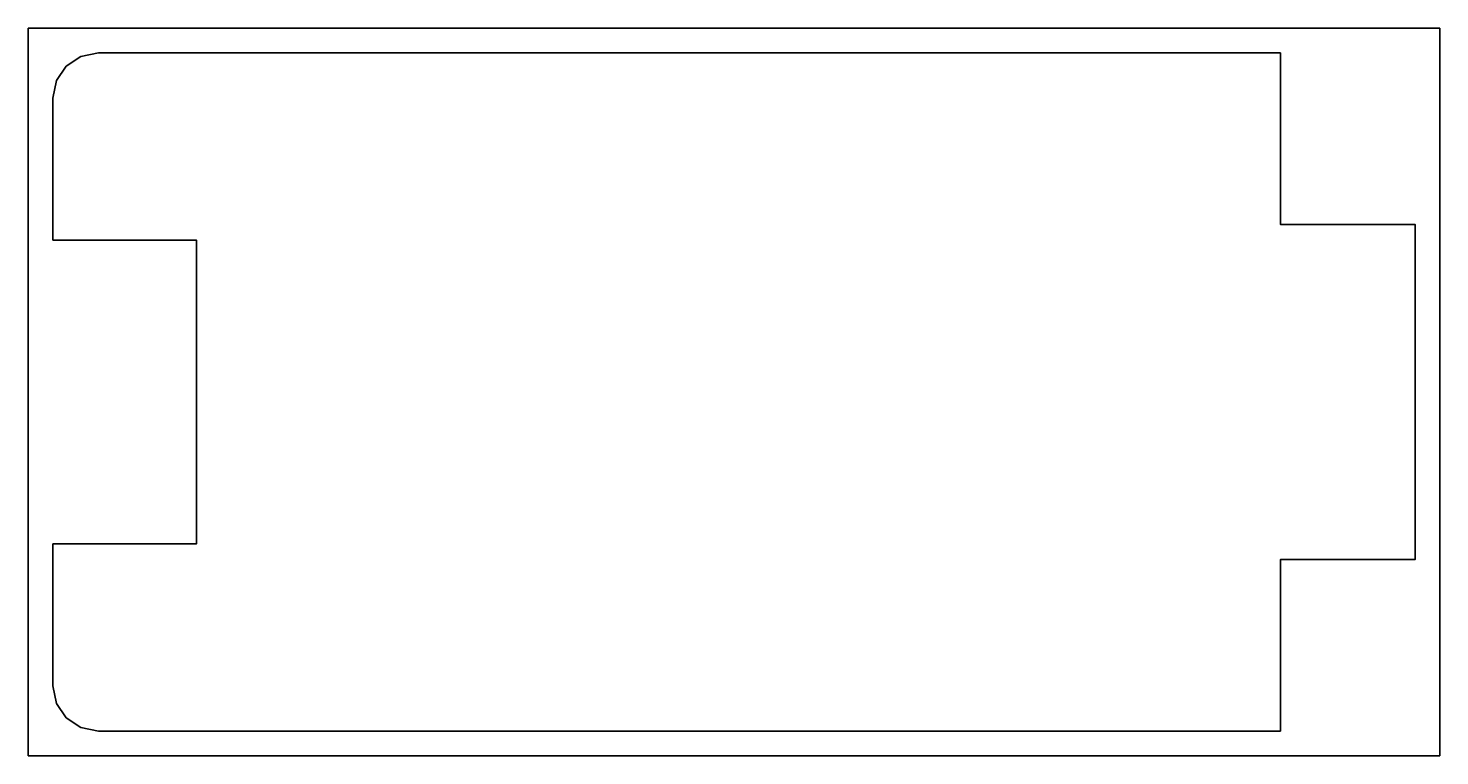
# Model space of a CAD drawing. Header units: millimetres. Extents: x -180 to 391, y 1 to 296.
import ezdxf

# ---------------------------------------------------------------- set-up
doc = ezdxf.new("R2010")
doc.units = ezdxf.units.MM
doc.header["$MEASUREMENT"] = 0
doc.layers.get('0').update_dxf_attribs({"lineweight": 0})
doc.layers.add('Safety', color=7, linetype='Continuous', lineweight=0)

msp = doc.modelspace()

# ---------------------------------------------------------------- linework, layer by layer
at = {"color": 1, "lineweight": 35, "true_color": 0xff0000}
msp.add_lwpolyline([(-170.19, 29.82), (-168.75, 22.67), (-164.81, 16.83), (-158.98, 12.89), (-151.83, 11.45), (326.33, 11.45), (326.33, 80.87), (380.8, 80.87), (380.8, 216.52), (326.33, 216.52), (326.33, 285.94), (-151.83, 285.94), (-158.98, 284.5), (-164.81, 280.56), (-168.75, 274.73), (-170.19, 267.58), (-170.19, 210.2), (-112.13, 210.2), (-112.13, 87.2), (-170.19, 87.2)], close=True, dxfattribs=at)
at = {"layer": 'Safety', "color": 1, "lineweight": 35, "true_color": 0xff0000}
msp.add_lwpolyline([(390.8, 1.45), (-180.19, 1.45), (-180.19, 295.94), (390.8, 295.94)], close=True, dxfattribs=at)

doc.saveas('drawing.dxf')
